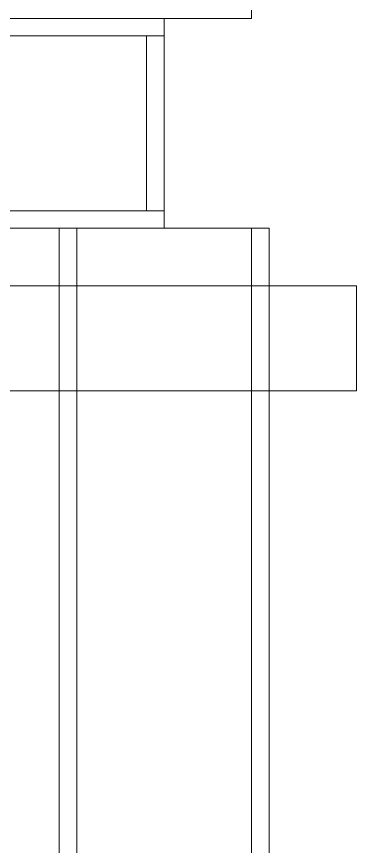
# Model space of a CAD drawing. Header units: millimetres. Extents: x -1970 to 59977, y -50268 to 6837.
# Drawn here: x 58512.1 to 58609.3, y 2379.7 to 2617 of the extents above; entities that cross this region are included whole.
import ezdxf

# ---------------------------------------------------------------- set-up
doc = ezdxf.new("R2010")
doc.units = ezdxf.units.MM
doc.layers.add('lateral_secador', color=7, linetype='Continuous', lineweight=0)

msp = doc.modelspace()

# ---------------------------------------------------------------- linework, layer by layer
at = {"layer": 'lateral_secador'}
for p, q in [((58579.253, 2616.5), (58579.253, 2634.5)), ((58199.253, 2616.5), (58579.253, 2616.5)), ((58224.253, 2616.5), (58554.253, 2616.5)), ((58554.253, 2611.5), (58554.253, 2616.5)), ((58224.253, 2611.5), (58554.253, 2611.5)), ((58549.253, 2611.5), (58554.253, 2611.5)), ((58549.253, 2611.5), (58549.253, 2561.5)), ((58554.253, 2561.5), (58554.253, 2611.5)), ((58224.253, 2561.5), (58554.253, 2561.5)), ((58549.253, 2561.5), (58554.253, 2561.5)), ((58554.253, 2556.5), (58554.253, 2561.5)), ((58224.253, 2556.5), (58554.253, 2556.5)), ((58524.253, 2556.5), (58584.253, 2556.5)), ((58524.253, 2556.5), (58524.253, 20)), ((58524.253, 2556.5), (58529.253, 2556.5)), ((58529.253, 20), (58529.253, 2556.5)), ((58579.253, 2556.5), (58584.253, 2556.5)), ((58579.253, 2556.5), (58579.253, 20)), ((58584.253, 20), (58584.253, 2556.5)), ((58329.253, 2540), (58609.253, 2540)), ((58609.253, 2510), (58609.253, 2540)), ((58329.253, 2510), (58609.253, 2510))]:
    msp.add_line(p, q, dxfattribs=at)

doc.saveas('drawing.dxf')
